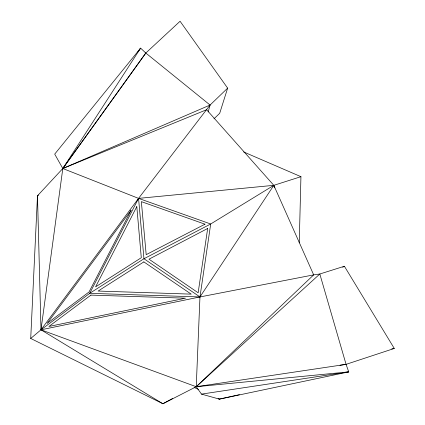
<?xml version="1.0" encoding="UTF-8"?>
<svg xmlns="http://www.w3.org/2000/svg" width="425" height="425" viewBox="0 0 425 425"><rect width="100%" height="100%" fill="white"/><g stroke="black" fill="none" stroke-linecap="round" stroke-linejoin="round"><path stroke-width="0.64" d="M299.243 242.834L300.937 176.678L243.631 151.943M300.937 176.678L273.817 185.332L210.699 223.986L199.962 296.947L196.233 386.723L201.503 394.113L219.364 399.128L348.728 371.886L346.072 364.353L319.818 274.003L313.677 274.869L199.962 296.947L40.991 329.811L30.717 338.465L162.903 403.75L196.233 386.723L319.818 274.003L344.393 266.247L394.283 348.452L346.072 364.353L339.979 365.272M30.717 338.465L37.485 195.776L62.804 168.518L145.812 53.04L180.072 21.25L227.646 88.129L219.704 113.284L213.993 118.809M208.176 111.961L210.072 105.044L145.812 53.04L140.595 48.126L62.804 168.518L40.991 329.811L162.903 403.75L172.731 398.422M227.646 88.129L210.072 105.044L138.555 198.379L89.718 293.324L40.991 329.811L196.233 386.723L348.728 371.886L201.503 394.113M145.812 53.04L62.804 168.518L138.555 198.379L210.699 223.986L143.958 258.745L89.718 293.324L199.962 296.947L273.817 185.332L206.619 109.719L62.804 168.518L54.708 154.116L140.595 48.126L137.902 51.908M346.072 364.353L196.233 386.723L313.677 274.869L273.817 185.332L138.555 198.379L40.991 329.811L37.485 195.776L38.579 195.059M342.699 267.277L344.393 266.247M62.804 168.518L210.072 105.044M218.163 398.57L219.364 399.128L239.392 394.682M391.754 348.914L394.283 348.452M345.467 372.263L348.728 371.886M194.14 387.414L198.347 389.369M218.206 398.507L219.364 399.128M199.962 296.947L143.958 258.745L138.555 198.379M273.817 185.332L274.444 187.908M207.676 228.469L198.146 292.772L148.978 259.181L207.676 228.469M136.802 206.608L95.593 286.88L141.291 257.725L136.802 206.608M131.054 210.38L89.053 291.964L47.106 323.446L131.054 210.38M90.939 295.104L48.896 326.474L185.502 298.185L90.939 295.104M143.857 261.896L98.111 291.051L191.223 294.142L143.857 261.896M204.967 224.188L146.189 254.665L141.35 201.636L204.967 224.188"/></g></svg>
